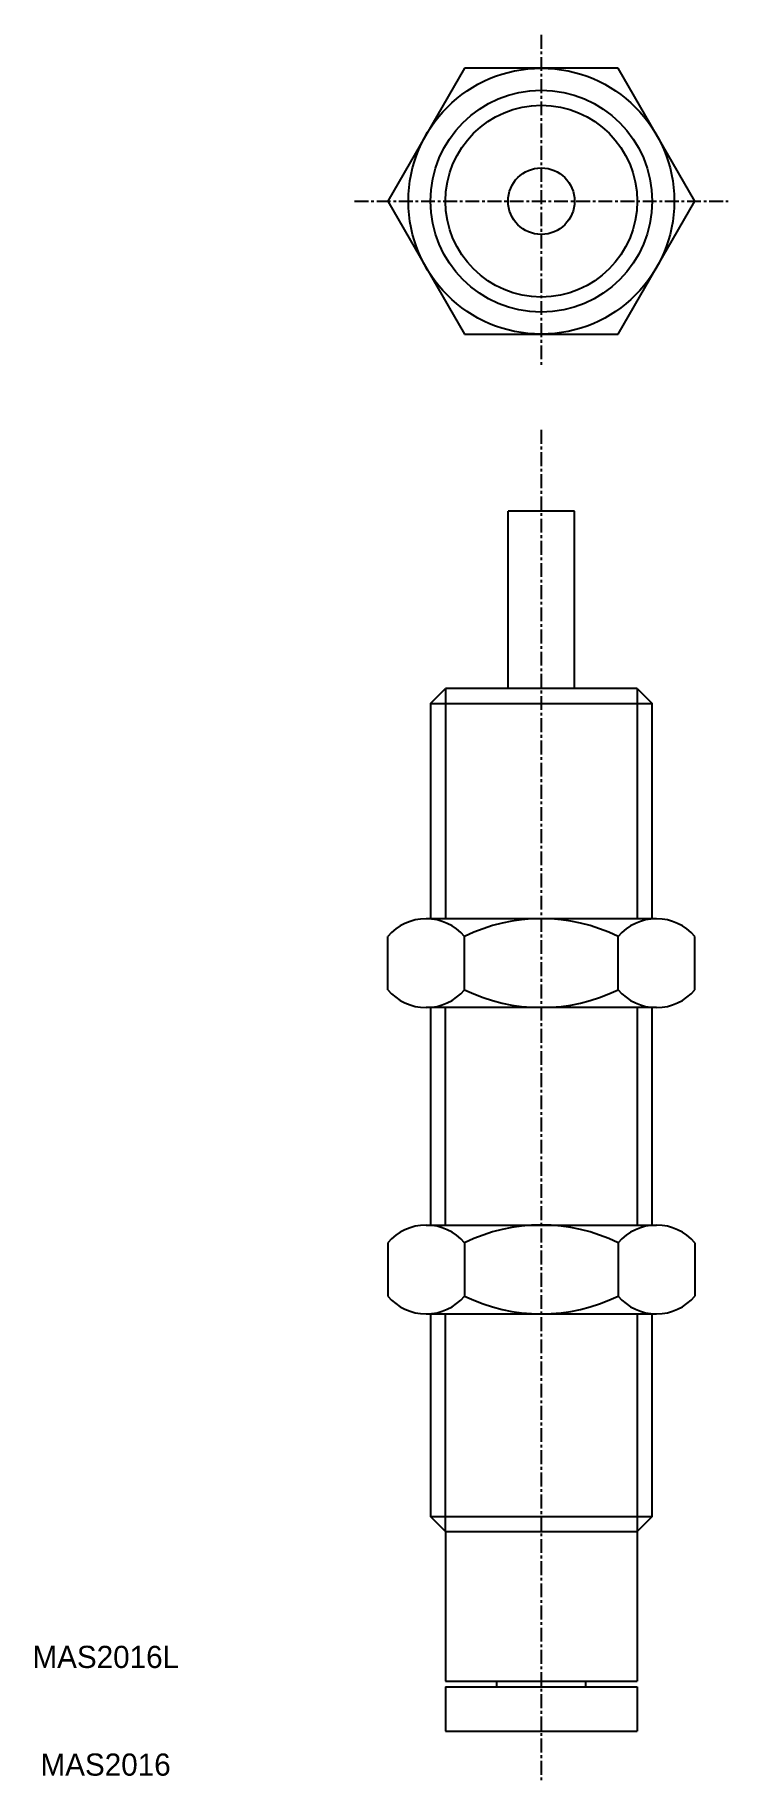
# Model space of a CAD drawing. Extents: x 4 to 67, y 9 to 166.
import ezdxf

# ---------------------------------------------------------------- set-up
doc = ezdxf.new("R2010")
doc.units = 0
doc.linetypes.add('CENTER', pattern=[2, 1.25, -0.25, 0.25, -0.25])
doc.layers.get('0').update_dxf_attribs({"linetype": 'CONTINUOUS'})
doc.layers.add('CENTER', color=1, linetype='CENTER')

msp = doc.modelspace()

# ---------------------------------------------------------------- linework, layer by layer
at = {"color": 7, "linetype": 'CONTINUOUS'}
for p, q in [((43.07, 163.39), (36.15, 151.4)), ((56.92, 163.39), (43.07, 163.39)), ((63.85, 151.4), (56.92, 163.39)), ((36.15, 151.4), (43.07, 139.4)), ((56.92, 139.4), (63.85, 151.4)), ((43.07, 139.4), (56.92, 139.4)), ((47, 107.45), (47, 123.45)), ((53, 123.45), (47, 123.45)), ((53, 107.45), (53, 123.45)), ((40, 106.1), (41.35, 107.45)), ((58.65, 107.45), (41.35, 107.45)), ((58.65, 107.45), (60, 106.1)), ((40, 106.1), (60, 106.1)), ((40, 106.1), (40, 86.7)), ((60, 86.7), (60, 106.1)), ((60.39, 86.7), (39.61, 86.7)), ((36.15, 80.3), (36.15, 85.1)), ((43.07, 80.3), (43.07, 85.1)), ((56.92, 80.3), (56.92, 85.1)), ((63.85, 80.3), (63.85, 85.1)), ((60.39, 78.7), (39.61, 78.7)), ((40, 78.7), (40, 59.07)), ((60, 59.07), (60, 78.7)), ((39.61, 59.07), (60.39, 59.07)), ((36.15, 57.47), (36.15, 52.67)), ((43.07, 57.47), (43.07, 52.67)), ((56.92, 57.47), (56.92, 52.67)), ((63.85, 57.47), (63.85, 52.67)), ((39.61, 51.07), (60.39, 51.07)), ((40, 51.07), (40, 32.8)), ((60, 32.8), (60, 51.07)), ((40, 32.8), (60, 32.8)), ((41.35, 31.45), (40, 32.8)), ((60, 32.8), (58.65, 31.45)), ((41.35, 31.45), (58.65, 31.45)), ((41.35, 31.45), (41.35, 17.95)), ((58.65, 31.45), (58.65, 17.95)), ((41.35, 17.95), (58.65, 17.95)), ((41.35, 17.45), (58.65, 17.45)), ((41.35, 17.45), (41.35, 13.45)), ((46, 17.45), (46, 17.95)), ((54, 17.45), (54, 17.95)), ((58.65, 17.45), (58.65, 13.45)), ((41.35, 13.45), (58.65, 13.45))]:
    msp.add_line(p, q, dxfattribs=at)
at = {"color": 3, "linetype": 'CONTINUOUS'}
for p, q in [((41.35, 107.45), (41.35, 86.7)), ((58.65, 107.45), (58.65, 86.7)), ((41.35, 59.07), (41.35, 78.7)), ((58.65, 78.7), (58.65, 59.07)), ((41.35, 31.45), (41.35, 51.07)), ((58.65, 51.07), (58.65, 31.45))]:
    msp.add_line(p, q, dxfattribs=at)
at = {"color": 7, "linetype": 'CONTINUOUS'}
for radius in [11.99, 10, 3]:
    msp.add_circle((50, 151.4), radius, dxfattribs=at)
at = {"color": 3, "linetype": 'CONTINUOUS'}
msp.add_circle((50, 151.4), 8.65, dxfattribs=at)
at = {"color": 7, "linetype": 'CONTINUOUS'}
for centre, radius, start, end in [((39.61, 82.15), 4.55, 90, 139.6027), ((39.61, 82.15), 4.55, 40.3973, 90), ((50, 70.91), 15.79, 63.9806, 116.0194), ((60.39, 82.15), 4.55, 90, 139.6027), ((60.39, 82.15), 4.55, 40.3973, 90), ((39.61, 83.24), 4.55, 220.3973, 270), ((39.61, 83.24), 4.55, 270, 319.6027), ((50, 94.48), 15.79, 243.9806, 296.0194), ((60.39, 83.24), 4.55, 220.3973, 270), ((60.39, 83.24), 4.55, 270, 319.6027), ((39.61, 54.53), 4.55, 90, 139.6027), ((39.61, 54.53), 4.55, 40.3973, 90), ((50, 43.29), 15.79, 63.9806, 116.0194), ((60.39, 54.53), 4.55, 90, 139.6027), ((60.39, 54.53), 4.55, 40.3973, 90), ((39.61, 55.62), 4.55, 220.3973, 270), ((39.61, 55.62), 4.55, 270, 319.6027), ((50, 66.86), 15.79, 243.9806, 296.0194), ((60.39, 55.62), 4.55, 220.3973, 270), ((60.39, 55.62), 4.55, 270, 319.6027)]:
    msp.add_arc(centre, radius, start, end, dxfattribs=at)
at = {"layer": 'CENTER', "color": 1, "linetype": 'CENTER'}
for p, q in [((50, 166.39), (50, 136.4)), ((33.15, 151.4), (66.85, 151.4)), ((50, 130.77), (50, 9.03))]:
    msp.add_line(p, q, dxfattribs=at)

# ---------------------------------------------------------------- texts
at = {"color": 7, "linetype": 'CONTINUOUS'}
for s, p in [('MAS2016L', (4.09, 19.14)), ('MAS2016', (4.82, 9.43))]:
    msp.add_text(s, height=2, dxfattribs=at).set_placement(p)

doc.saveas('drawing.dxf')
